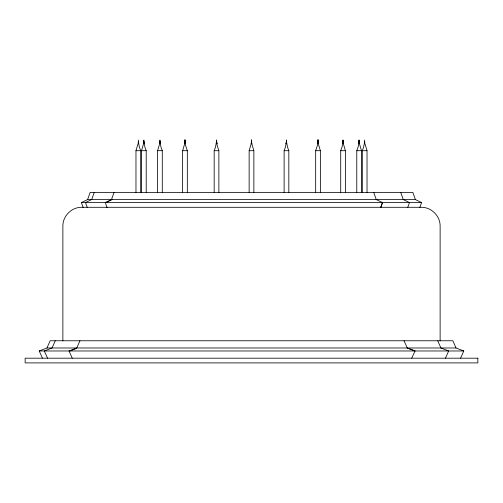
<?xml version="1.0" encoding="UTF-8"?>
<svg xmlns="http://www.w3.org/2000/svg" width="503" height="503" viewBox="0 0 503 503"><rect width="100%" height="100%" fill="white"/><g stroke="black" fill="none" stroke-linecap="round" stroke-linejoin="round"><path stroke-width="0.75" d="M160.055 143.657L159.941 140.092L159.841 143.657L159.929 141.877L160.161 143.657L160.011 141.877L159.979 142.248M218.88 192.36L218.88 150.705L217.133 145.43L216.529 140.092L216.472 143.657L216.529 140.092L216.34 143.657M359.079 143.657L359.136 140.092L359.148 143.657L359.136 140.092L359.079 143.657L359.123 141.877L358.073 147.197L356.784 150.705L356.784 192.36M146.216 192.36L146.216 150.705L144.927 147.197L143.921 141.877L143.764 142.248L143.864 140.092L143.921 143.657M143.801 142.248L143.814 141.877L143.77 142.248M318.135 143.657L318.022 140.092L318.135 143.657L318.022 140.092L317.858 143.657L318.022 140.092L317.418 145.43L315.677 150.705L315.677 192.36M184.865 143.657L184.978 140.092L184.865 143.657L184.978 140.092L185.003 143.657L184.978 140.092L184.89 142.248L184.978 140.092L185.582 145.43L187.323 150.705L187.323 192.36M286.389 143.657L286.471 140.092L286.66 143.657M343.09 143.657L343.059 140.092L343.159 143.657L343.059 140.092L343.09 143.657L343.015 141.877L342.002 147.197L340.713 150.705L340.713 192.36M159.91 143.657L159.91 141.877M317.997 143.657L318.022 140.092L317.997 143.657L318.022 140.092L318.066 142.248M216.428 142.248L216.504 141.877L216.73 143.657L216.598 141.877L216.806 143.657M138.325 140.092L138.463 143.657M251.362 143.657L251.5 140.092L251.362 143.657L251.5 140.092L251.764 143.657L251.425 141.877L251.261 143.657L251.462 141.877L251.638 143.657M251.462 141.877L251.5 143.657L251.538 141.877L251.469 142.248M364.675 140.092L364.537 143.657M216.472 143.657L216.51 141.877L216.611 143.657M159.866 142.248L159.866 141.877M185.142 143.657L184.978 140.092L185.003 143.657M317.953 142.248L317.965 141.877L317.745 143.657L317.978 141.877L317.858 143.657M138.243 142.248L138.262 141.877M286.477 142.248L286.471 140.092L286.27 143.657L286.452 141.877L286.528 143.657L286.521 141.877L286.534 142.248M342.945 143.657L343.033 141.877L343.165 142.248M216.523 142.248L216.504 141.877M359.06 141.877L358.872 143.657M216.296 143.657L216.453 141.877L215.466 147.197L214.171 150.705L214.171 192.36M251.261 143.657L251.437 141.877M342.996 141.877L342.788 143.657L342.989 141.877L342.839 143.657L343.015 141.877L343.021 142.248M364.436 143.657L364.612 141.877L363.612 147.197L362.317 150.705L362.317 192.36M286.194 143.657L286.402 141.877L285.408 147.197L284.12 150.705L284.12 192.36M364.398 143.657L364.612 141.877M159.665 143.657L157.596 150.705L157.596 192.36M184.702 143.657L182.633 150.705L182.633 192.36M138.048 143.657L135.967 150.705L135.967 192.36M143.588 143.657L141.506 150.705L141.506 192.36M251.223 143.657L249.142 150.705L249.142 192.36M114.049 192.366L111.484 199.584L105.29 202.577L107.089 207.626M382.475 202.577L380.677 207.626L382.525 202.577L376.282 199.584L373.716 192.366M83.202 207.626L81.411 202.577L87.604 199.584L90.169 192.366L412.831 192.366L415.396 199.584L421.589 202.577L419.798 207.626M87.289 207.626L85.497 202.577L91.691 199.584L94.256 192.366M407.682 207.626L409.48 202.577L403.287 199.584L91.691 199.584M42.428 358.193L39.228 350.975L46.955 347.982L50.155 340.764L452.845 340.764L456.045 347.982L463.772 350.975L460.572 358.193M55.255 340.764L52.054 347.982L44.327 350.975L47.527 358.193M79.958 340.764L76.758 347.982L69.03 350.975L72.231 358.193M411.756 358.193L415.019 350.975L407.292 347.982L404.028 340.764M445.457 358.193L448.657 350.975L440.924 347.982L437.723 340.764M105.97 202.577L112.163 199.584M69.873 350.975L76.198 348.529M135.967 150.705L140.683 150.705L140.683 192.36M141.506 150.705L146.216 150.705M157.596 150.705L162.287 150.705L162.287 192.36M182.633 150.705L187.323 150.705M214.171 150.705L218.88 150.705M249.142 150.705L253.858 150.705L253.858 192.36M284.12 150.705L288.829 150.705L288.829 192.36M315.677 150.705L320.367 150.705L320.367 192.36M340.713 150.705L345.404 150.705L345.404 192.36M356.784 150.705L361.494 150.705L361.494 192.36M362.317 150.705L367.033 150.705L367.033 192.36M87.604 199.584L90.999 199.584M403.79 199.584L415.396 199.584M81.411 202.577L421.589 202.577M46.955 347.982L456.045 347.982M39.228 350.975L463.772 350.975M407.229 347.982L414.956 350.975M367.033 150.705L364.952 143.657M361.494 150.705L359.412 143.657M288.829 150.705L287.534 147.197L286.521 141.877L286.704 143.657M253.858 150.705L251.777 143.657M140.683 150.705L139.388 147.197L138.388 141.877L138.564 143.657M345.404 150.705L343.335 143.657M320.367 150.705L318.298 143.657M162.287 150.705L160.998 147.197L159.998 141.877L160.212 143.657M400.715 192.366L403.287 199.584M143.921 141.877L144.128 143.657M185.01 141.877L185.236 143.657L185.054 141.877M138.4 141.877L138.602 143.657M359.249 142.248L359.148 141.877L359.186 142.248M251.575 141.877L251.739 143.657M286.49 141.877L286.528 143.657M440.125 340.902L440.125 226.155C440.339 216.07 431.348 207.079 421.263 207.293L81.737 207.293C71.652 207.079 62.661 216.07 62.875 226.155L62.875 340.902M251.5 140.092L251.5 143.657M364.713 141.877L364.706 142.248L364.675 141.877M343.09 141.877L343.077 142.248L343.052 141.877M184.909 141.877L184.802 143.657L184.947 141.877M317.965 141.877L317.764 143.657L317.953 141.877M286.402 141.877L286.201 143.657L286.421 141.877M477.85 358.193L25.15 358.193L25.15 362.908L477.85 362.908L477.85 358.193M318.129 142.248L318.085 141.877L318.198 143.657L318.085 141.877L318.11 142.248M364.788 142.248L364.738 141.877L364.788 142.248M216.799 143.657L216.579 141.877L216.799 143.657M160.193 143.657L160.004 141.877L160.193 143.657M138.394 143.657L138.325 141.877L138.394 143.657"/></g></svg>
